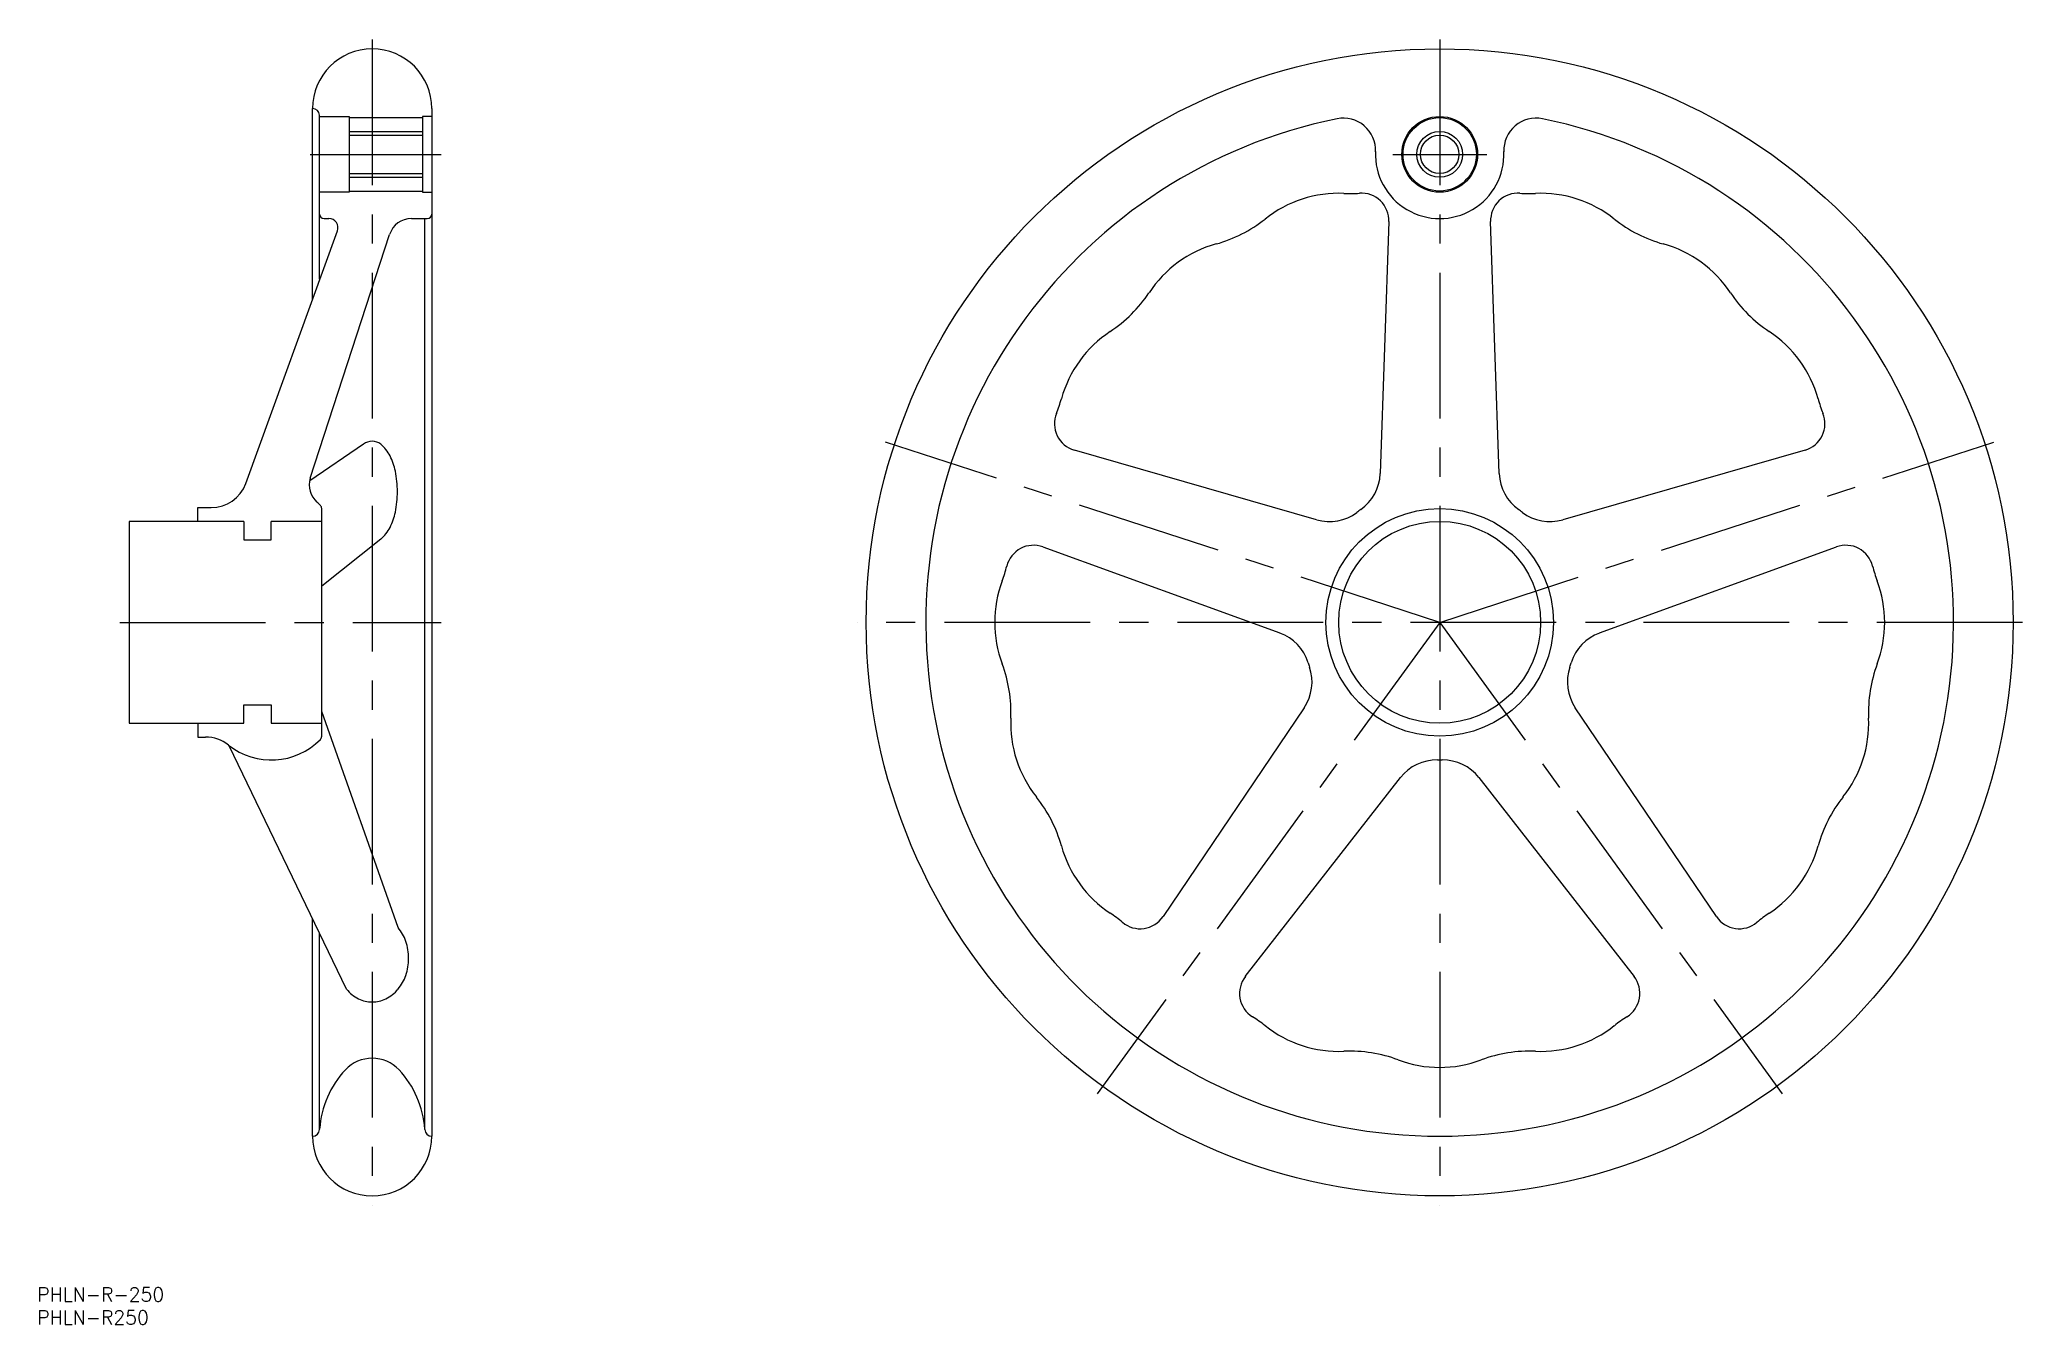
# Model space of a CAD drawing. Extents: x -305 to 127, y -153 to 127.
import ezdxf

# ---------------------------------------------------------------- set-up
doc = ezdxf.new("R2010")
doc.units = 0
doc.linetypes.add('CENTER', pattern=[50.8, 31.75, -6.35, 6.35, -6.35])
doc.layers.get('0').update_dxf_attribs({"linetype": 'CONTINUOUS'})
doc.layers.add('CENTER', color=1, linetype='CONTINUOUS')
doc.styles.get("Standard").update_dxf_attribs({"font": 'txt.shx', "height": 3, "bigfont": 'bigfont.shx'})

msp = doc.modelspace()

# ---------------------------------------------------------------- linework, layer by layer
at = {"color": 7, "linetype": 'CONTINUOUS'}
for p, q in [((-245.69, 70.37), (-245.69, 112)), ((-244.19, 74.83), (-244.19, 110.51)), ((-244.19, 110.25), (-237.69, 110.25)), ((-237.69, 110.25), (-237.69, 93.75)), ((-237.69, 110), (-221.69, 110)), ((-219.69, 110.25), (-221.69, 110.25)), ((-221.69, 110.25), (-221.69, 93.75)), ((-219.69, 112), (-219.69, -112)), ((-237.69, 106.19), (-221.69, 106.19)), ((-237.69, 97.81), (-221.69, 97.81)), ((-237.69, 93.75), (-244.19, 93.75)), ((-237.69, 94), (-221.69, 94)), ((-221.69, 93.75), (-219.69, 93.75)), ((-243.19, 88), (-242.14, 88)), ((-224.14, 88), (-220.69, 88)), ((-221.19, -110.51), (-221.19, 88)), ((-11.09, 87.34), (-12.97, 32.41)), ((12.97, 32.41), (11.09, 87.34)), ((-260.26, 30.27), (-240.26, 85.32)), ((-246.19, 31.39), (-228.89, 84.55)), ((-234.55, 38.81), (-246.31, 30.88)), ((-26.82, 22.35), (-79.64, 37.54)), ((79.64, 37.54), (26.82, 22.35)), ((-285.69, 22), (-285.69, -22)), ((-260.69, 22), (-285.69, 22)), ((-270.69, 22), (-270.69, 25)), ((-270.69, 25), (-267.78, 25)), ((-260.69, 22), (-260.69, 18)), ((-243.69, 22), (-254.69, 22)), ((-254.69, 18), (-254.69, 22)), ((-243.69, -24.8), (-243.69, 24.8)), ((-260.69, 18), (-254.69, 18)), ((-230.83, 18.16), (-243.69, 7.89)), ((-86.49, 16.44), (-34.83, -2.32)), ((34.83, -2.32), (86.49, 16.44)), ((-260.69, -18), (-254.69, -18)), ((-260.69, -22), (-260.69, -18)), ((-254.69, -18), (-254.69, -22)), ((-227.06, -66.51), (-243.69, -19.42)), ((-29.54, -18.6), (-60.31, -64.14)), ((60.31, -64.14), (29.54, -18.6)), ((-285.69, -22), (-260.69, -22)), ((-270.69, -22), (-270.69, -25)), ((-270.69, -25), (-269.01, -25)), ((-254.69, -22), (-243.69, -22)), ((-238.31, -79.95), (-263.83, -26.89)), ((-42.37, -77.18), (-8.56, -33.84)), ((8.56, -33.84), (42.36, -77.18)), ((-245.69, -112), (-245.69, -64.62)), ((-244.19, -110.51), (-244.19, -67.74))]:
    msp.add_line(p, q, dxfattribs=at)
at = {"color": 3, "linetype": 'CONTINUOUS'}
for p, q in [((-237.69, 107), (-221.69, 107)), ((-237.69, 97), (-221.69, 97))]:
    msp.add_line(p, q, dxfattribs=at)
at = {"color": 7, "linetype": 'CONTINUOUS'}
for centre, radius in [((0, 0), 125), ((0, 102), 8.25), ((0, 102), 8), ((0, 102), 4.19), ((0, 0), 24.8), ((0, 0), 22)]:
    msp.add_circle(centre, radius, dxfattribs=at)
at = {"color": 3, "linetype": 'CONTINUOUS'}
msp.add_circle((0, 102), 5, dxfattribs=at)
at = {"color": 7, "linetype": 'CONTINUOUS'}
for centre, radius, start, end in [((-232.69, 112), 13, 0, 180), ((-245.68, 110.51), 1.49, 0, 90), ((0, 0), 112, 101.5266, 78.4734), ((-20.98, 102.88), 7, 357.5919, 101.5266), ((20.98, 102.88), 7, 78.4734, 182.4081), ((0, 102), 14, 177.5919, 2.4081), ((-22, 67.72), 25.79, 87.4832, 128.5168), ((-19.55, 123.46), 30, 267.4832, 273.9293), ((-17.09, 87.55), 6, 358.0419, 93.9293), ((17.09, 87.55), 6, 86.0707, 181.9581), ((19.55, 123.46), 30, 266.0707, 272.5167), ((22, 67.72), 25.79, 51.4833, 92.5169), ((-243.19, 89), 1, 180, 270), ((-242.14, 86), 2, 340.0361, 90), ((-224.14, 83), 5, 90, 161.9789), ((-220.69, 89), 1, 270, 0), ((-56.75, 111.38), 30, 285.4831, 308.5168), ((56.75, 111.38), 30, 231.4831, 254.5168), ((-41.85, 57.61), 25.79, 105.4833, 146.5169), ((41.85, 57.61), 25.79, 33.4833, 74.5169), ((-88.39, 88.39), 30, 303.4831, 326.5168), ((88.39, 88.39), 30, 213.4831, 236.5168), ((-57.61, 41.85), 25.79, 123.4833, 164.5169), ((57.61, 41.85), 25.79, 15.4832, 56.5168), ((-111.38, 56.75), 30, 338.0707, 344.5167), ((111.38, 56.75), 30, 195.4832, 201.9293), ((-77.98, 43.3), 6, 158.0707, 253.9581), ((77.98, 43.3), 6, 286.0419, 21.9293), ((-232.69, 36.56), 2.92, 90, 129.6393), ((-232.69, 36.56), 2.92, 50.3607, 90), ((-235.87, 32.73), 7.9, 26.5651, 50.3607), ((-240.98, 30.17), 13.62, 11.7009, 26.5651), ((-267.78, 33), 8, 270, 340.0361), ((-241.4, 29.95), 5, 163.2401, 228.3566), ((-249.13, 28.48), 21.94, 0, 11.7009), ((-22.96, 32.75), 10, 305.0349, 358.0419), ((22.96, 32.75), 10, 181.9581, 234.9651), ((-254.69, 15), 15, 44.4153, 48.3639), ((-249.13, 28.48), 21.94, 348.2991, 0), ((-244.69, 24.8), 1, 0, 44.4153), ((-240.98, 26.8), 13.62, 333.4349, 348.2991), ((-24.05, 31.96), 10, 253.9581, 306.9651), ((0, 0), 30, 125.0349, 126.9651), ((0, 0), 30, 53.0349, 54.9651), ((24.05, 31.96), 10, 233.0349, 286.0419), ((-235.87, 24.24), 7.9, 309.6393, 333.4349), ((-88.54, 10.8), 6, 70.0419, 165.9293), ((88.54, 10.8), 6, 14.0707, 109.9581), ((-71.21, 0), 25.79, 159.4832, 200.5168), ((-123.46, 19.55), 30, 339.4832, 345.9293), ((123.46, 19.55), 30, 194.0707, 200.5167), ((71.21, 0), 25.79, 339.4833, 20.5169), ((-38.25, -11.72), 10, 17.0349, 70.0419), ((38.25, -11.72), 10, 109.9581, 162.9651), ((-123.46, -19.55), 30, 357.4831, 20.5168), ((-37.83, -13), 10, 325.9581, 18.9651), ((0, 0), 30, 197.0349, 198.9651), ((37.83, -13), 10, 161.0349, 214.0419), ((0, 0), 30, 341.0349, 342.9651), ((123.46, -19.55), 30, 159.4831, 182.5168), ((-67.72, -22), 25.79, 177.4833, 218.5169), ((67.72, -22), 25.79, 321.4833, 2.5169), ((-269.01, -33), 8, 51.5001, 90), ((-254.69, -15), 15, 231.5001, 315.5847), ((-244.69, -24.8), 1, 315.5847, 0), ((-0.67, -39.99), 10, 89.0349, 142.0419), ((0, 0), 30, 269.0349, 270.9651), ((0.67, -39.99), 10, 37.9581, 90.9651), ((-111.38, -56.75), 30, 15.4831, 38.5168), ((111.38, -56.75), 30, 141.4831, 164.5168), ((-57.61, -41.85), 25.79, 195.4833, 236.5169), ((57.61, -41.85), 25.79, 303.4832, 344.5168), ((-88.39, -88.39), 30, 50.0707, 56.5167), ((-65.28, -60.78), 6, 230.0707, 325.9581), ((65.28, -60.78), 6, 214.0419, 309.9293), ((88.39, -88.39), 30, 123.4832, 129.9293), ((-234.4, -72.66), 9.57, 19.1316, 39.9457), ((-236.05, -73.23), 11.31, 0, 19.1316), ((-236.05, -73.23), 11.31, 340.8684, 0), ((-234.4, -73.8), 9.57, 320.0543, 340.8684), ((-37.63, -80.87), 6, 142.0419, 237.9293), ((37.63, -80.87), 6, 302.0707, 37.9581), ((-232.02, -74.68), 8.21, 219.9457, 243.6834), ((-232.69, -76.03), 6.7, 243.6834, 270), ((-232.69, -76.03), 6.7, 270, 296.3166), ((-233.36, -74.68), 8.21, 296.3166, 320.0543), ((-56.75, -111.38), 30, 51.4832, 57.9293), ((56.75, -111.38), 30, 122.0707, 128.5167), ((-22, -67.72), 25.79, 231.4832, 272.5168), ((22, -67.72), 25.79, 267.4833, 308.5169), ((-232.69, -103), 8, 43.0491, 136.9509), ((-19.55, -123.46), 30, 69.4831, 92.5168), ((19.55, -123.46), 30, 87.4831, 110.5168), ((-223.19, -111.87), 21, 136.9509, 176.1143), ((-242.19, -111.87), 21, 3.8857, 43.0491), ((0, -71.21), 25.79, 249.4833, 290.5169), ((-232.69, -112), 13, 180, 0), ((-245.68, -110.51), 1.49, 270, 0), ((-219.7, -110.51), 1.49, 180, 270)]:
    msp.add_arc(centre, radius, start, end, dxfattribs=at)
at = {"layer": 'CENTER', "color": 1, "linetype": 'CENTER'}
for p, q in [((-232.69, 127), (-232.69, -127)), ((0, 127), (0, -127)), ((-246.19, 102), (-217.69, 102)), ((-10.25, 102), (10.25, 102)), ((0, 0), (-120.78, 39.25)), ((0, 0), (120.78, 39.25)), ((-287.69, 0), (-217.69, 0)), ((127, 0), (-127, 0)), ((0, 0), (74.65, -102.75)), ((0, 0), (-74.65, -102.75))]:
    msp.add_line(p, q, dxfattribs=at)

# ---------------------------------------------------------------- texts
at = {"color": 7, "linetype": 'CONTINUOUS'}
for s, p in [('PHLN-R-250', (-305.69, -148)), ('PHLN-R250', (-305.69, -153))]:
    msp.add_text(s, height=3, dxfattribs=at).set_placement(p)

doc.saveas('drawing.dxf')
